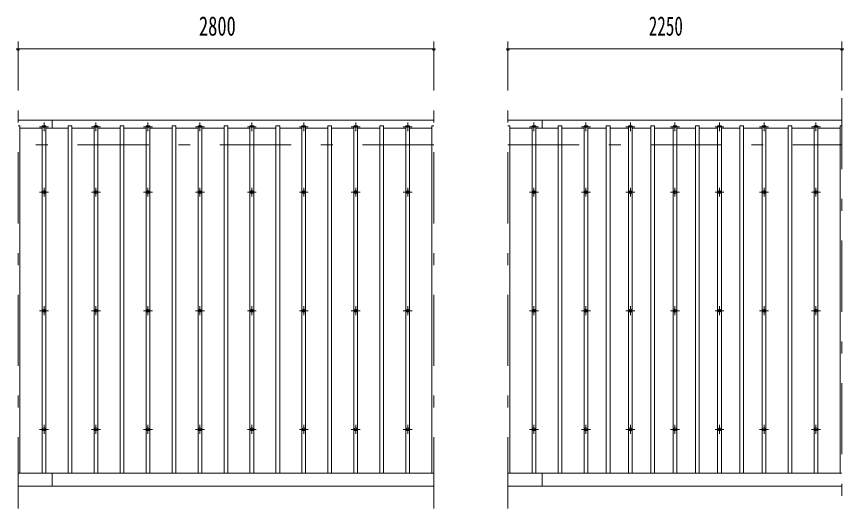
# Model space of a CAD drawing. Units: millimetres, scale not verified. Extents: x -25898 to 25908, y -10500 to 10500.
# Drawn here: x -15929 to -10359, y 6328 to 9642 of the extents above; entities that cross this region are included whole.
import ezdxf
from ezdxf.enums import TextEntityAlignment as Align

# ---------------------------------------------------------------- set-up
doc = ezdxf.new("R2010")
doc.units = ezdxf.units.MM
doc.header["$LTSCALE"] = 40
doc.linetypes.add('USER3', pattern=[24, 12, -5, 2, -5])
for name, color, linetype, lineweight in [('0-2_1-05BOLD', 7, 'Continuous', 18), ('0-3_1-25CENTER', 3, 'USER3', 18), ('0-4_1-45THIN', 4, 'Continuous', 18), ('0-5_1-55DIM', 3, 'Continuous', 18)]:
    doc.layers.add(name, color=color, linetype=linetype, lineweight=lineweight)
doc.styles.add('ＭＳ ゴシック', font='')
doc.styles.get('ＭＳ ゴシック').set_extended_font_data('MS Gothic')

msp = doc.modelspace()

# ---------------------------------------------------------------- linework, layer by layer
at = {"layer": '0-2_1-05BOLD'}
for p, q in [((-13118.95, 8942.67), (-15918.95, 8942.67)), ((-15688.95, 8942.67), (-15688.95, 8889.32)), ((-10368.95, 8942.67), (-12618.95, 8942.67)), ((-12388.95, 8942.67), (-12388.95, 8889.32)), ((-13118.96, 6565.11), (-15918.96, 6565.11)), ((-15688.95, 6477.67), (-15688.95, 6565.11)), ((-12618.95, 6565.11), (-10368.96, 6565.11)), ((-12388.95, 6477.67), (-12388.95, 6565.11)), ((-15918.96, 6477.67), (-13118.96, 6477.67)), ((-10368.96, 6477.67), (-12618.95, 6477.67))]:
    msp.add_line(p, q, dxfattribs=at)
for centre in [(-15743.95, 8458.52), (-15393.94, 8458.52), (-15043.94, 8458.52), (-14693.94, 8458.52), (-14343.94, 8458.52), (-13993.94, 8458.52), (-13643.94, 8458.52), (-13293.95, 8458.52), (-12443.95, 8458.52), (-12093.95, 8458.52), (-11793.95, 8458.52), (-11493.94, 8458.52), (-11193.95, 8458.52), (-10893.95, 8458.52), (-10543.94, 8458.52), (-15743.95, 7659.47), (-15393.94, 7659.47), (-15043.94, 7659.47), (-14693.94, 7659.47), (-14343.94, 7659.47), (-13993.94, 7659.47), (-13643.94, 7659.47), (-13293.95, 7659.47), (-12443.95, 7659.47), (-12093.95, 7659.47), (-11793.95, 7659.47), (-11493.94, 7659.47), (-11193.95, 7659.47), (-10893.95, 7659.47), (-10543.94, 7659.47), (-15743.95, 6860.43), (-15393.94, 6860.43), (-15043.94, 6860.43), (-14693.94, 6860.43), (-14343.94, 6860.43), (-13993.94, 6860.43), (-13643.94, 6860.43), (-13293.95, 6860.43), (-12443.95, 6860.43), (-12093.95, 6860.43), (-11793.95, 6860.43), (-11493.94, 6860.43), (-11193.95, 6860.43), (-10893.95, 6860.43), (-10543.94, 6860.43)]:
    msp.add_circle(centre, 10, dxfattribs=at)
for centre, start, end in [((-15743.95, 8888.07), 46.39838, 133.60162), ((-15743.95, 8909.07), 226.3961, 313.6039), ((-15393.94, 8888.07), 46.39838, 133.60162), ((-15393.94, 8909.07), 226.3961, 313.6039), ((-15043.94, 8888.07), 46.39838, 133.60162), ((-15043.94, 8909.07), 226.3961, 313.6039), ((-14693.94, 8888.07), 46.39838, 133.60162), ((-14693.94, 8909.07), 226.3961, 313.6039), ((-14343.94, 8888.07), 46.39838, 133.60162), ((-14343.94, 8909.07), 226.3961, 313.6039), ((-13993.94, 8888.07), 46.39838, 133.60162), ((-13993.94, 8909.07), 226.3961, 313.6039), ((-13643.94, 8888.07), 46.39838, 133.60162), ((-13643.94, 8909.07), 226.3961, 313.6039), ((-13293.95, 8888.07), 46.39838, 133.60162), ((-13293.95, 8909.07), 226.3961, 313.6039), ((-12443.95, 8888.07), 46.39838, 133.60162), ((-12443.95, 8909.07), 226.3961, 313.6039), ((-12093.95, 8888.07), 46.39838, 133.60162), ((-12093.95, 8909.07), 226.3961, 313.6039), ((-11793.95, 8888.07), 46.39838, 133.60162), ((-11793.95, 8909.07), 226.3961, 313.6039), ((-11493.94, 8888.07), 46.39838, 133.60162), ((-11493.94, 8909.07), 226.3961, 313.6039), ((-11193.95, 8888.07), 46.39838, 133.60162), ((-11193.95, 8909.07), 226.3961, 313.6039), ((-10893.95, 8888.07), 46.39838, 133.60162), ((-10893.95, 8909.07), 226.3961, 313.6039), ((-10543.94, 8888.07), 46.39838, 133.60162), ((-10543.94, 8909.07), 226.3961, 313.6039)]:
    msp.add_arc(centre, 14.5, start, end, dxfattribs=at)
at = {"layer": '0-3_1-25CENTER'}
for p, q in [((-15918.95, 6327.67), (-15918.95, 9092.67)), ((-13118.95, 6327.67), (-13118.95, 9092.68)), ((-12618.95, 6327.67), (-12618.95, 9092.67)), ((-10368.95, 9092.67), (-10368.95, 6327.67)), ((-15743.95, 8928.57), (-15743.95, 8868.57)), ((-15393.94, 8928.57), (-15393.94, 8868.57)), ((-15043.94, 8928.57), (-15043.94, 8868.57)), ((-14693.94, 8928.57), (-14693.94, 8868.57)), ((-14343.94, 8928.57), (-14343.94, 8868.57)), ((-13993.94, 8928.57), (-13993.94, 8868.57)), ((-13643.94, 8928.57), (-13643.94, 8868.57)), ((-13293.95, 8928.57), (-13293.95, 8868.57)), ((-12443.95, 8928.57), (-12443.95, 8868.57)), ((-12093.95, 8868.57), (-12093.95, 8928.57)), ((-11793.95, 8928.57), (-11793.95, 8868.57)), ((-11493.94, 8868.57), (-11493.94, 8928.57)), ((-11193.95, 8928.57), (-11193.95, 8868.57)), ((-10893.95, 8868.57), (-10893.95, 8928.57)), ((-10543.94, 8928.57), (-10543.94, 8868.57)), ((-15773.95, 8898.57), (-15713.95, 8898.57)), ((-15423.95, 8898.57), (-15363.95, 8898.57)), ((-15073.95, 8898.57), (-15013.95, 8898.57)), ((-14723.95, 8898.57), (-14663.95, 8898.57)), ((-14373.95, 8898.57), (-14313.95, 8898.57)), ((-14023.95, 8898.57), (-13963.95, 8898.57)), ((-13673.95, 8898.57), (-13613.95, 8898.57)), ((-13323.95, 8898.57), (-13263.95, 8898.57)), ((-12473.95, 8898.57), (-12413.95, 8898.57)), ((-12063.95, 8898.57), (-12123.95, 8898.57)), ((-11763.95, 8898.57), (-11823.95, 8898.57)), ((-11463.95, 8898.57), (-11523.95, 8898.57)), ((-11163.95, 8898.57), (-11223.95, 8898.57)), ((-10863.95, 8898.57), (-10923.95, 8898.57)), ((-10513.95, 8898.57), (-10573.95, 8898.57)), ((-13118.95, 8777.67), (-15918.95, 8777.67)), ((-12618.95, 8777.67), (-10368.95, 8777.67)), ((-15743.95, 8488.51), (-15743.95, 8428.52)), ((-15393.94, 8488.51), (-15393.94, 8428.52)), ((-15043.94, 8428.52), (-15043.94, 8488.51)), ((-14693.94, 8488.51), (-14693.94, 8428.52)), ((-14343.94, 8428.52), (-14343.94, 8488.51)), ((-13993.94, 8488.51), (-13993.94, 8428.52)), ((-13643.94, 8488.51), (-13643.94, 8428.52)), ((-13293.95, 8488.51), (-13293.95, 8428.52)), ((-12443.95, 8428.52), (-12443.95, 8488.51)), ((-12093.95, 8488.51), (-12093.95, 8428.52)), ((-11793.95, 8428.52), (-11793.95, 8488.51)), ((-11493.94, 8488.51), (-11493.94, 8428.52)), ((-11193.95, 8428.52), (-11193.95, 8488.51)), ((-10893.95, 8488.51), (-10893.95, 8428.52)), ((-10543.94, 8428.52), (-10543.94, 8488.51)), ((-15713.95, 8458.52), (-15773.95, 8458.52)), ((-15363.95, 8458.52), (-15423.95, 8458.52)), ((-15013.95, 8458.52), (-15073.95, 8458.52)), ((-14663.95, 8458.52), (-14723.95, 8458.52)), ((-14313.95, 8458.52), (-14373.95, 8458.52)), ((-13963.95, 8458.52), (-14023.95, 8458.52)), ((-13613.95, 8458.52), (-13673.95, 8458.52)), ((-13263.95, 8458.52), (-13323.95, 8458.52)), ((-12413.95, 8458.52), (-12473.95, 8458.52)), ((-12063.95, 8458.52), (-12123.95, 8458.52)), ((-11763.95, 8458.52), (-11823.95, 8458.52)), ((-11463.95, 8458.52), (-11523.95, 8458.52)), ((-11163.95, 8458.52), (-11223.95, 8458.52)), ((-10863.95, 8458.52), (-10923.95, 8458.52)), ((-10513.95, 8458.52), (-10573.95, 8458.52)), ((-15743.95, 7689.48), (-15743.95, 7629.47)), ((-15393.94, 7689.48), (-15393.94, 7629.47)), ((-15043.94, 7629.47), (-15043.94, 7689.48)), ((-14693.94, 7689.48), (-14693.94, 7629.47)), ((-14343.94, 7629.47), (-14343.94, 7689.48)), ((-13993.94, 7689.48), (-13993.94, 7629.47)), ((-13643.94, 7629.47), (-13643.94, 7689.48)), ((-13293.95, 7689.48), (-13293.95, 7629.47)), ((-12443.95, 7689.48), (-12443.95, 7629.47)), ((-12093.95, 7629.47), (-12093.95, 7689.48)), ((-11793.95, 7689.48), (-11793.95, 7629.47)), ((-11493.94, 7629.47), (-11493.94, 7689.48)), ((-11193.95, 7689.48), (-11193.95, 7629.47)), ((-10893.95, 7629.47), (-10893.95, 7689.48)), ((-10543.94, 7689.48), (-10543.94, 7629.47)), ((-15713.95, 7659.47), (-15773.95, 7659.47)), ((-15423.95, 7659.47), (-15363.95, 7659.47)), ((-15013.95, 7659.47), (-15073.95, 7659.47)), ((-14723.95, 7659.47), (-14663.95, 7659.47)), ((-14313.95, 7659.47), (-14373.95, 7659.47)), ((-14023.95, 7659.47), (-13963.95, 7659.47)), ((-13613.95, 7659.47), (-13673.95, 7659.47)), ((-13323.95, 7659.47), (-13263.95, 7659.47)), ((-12473.95, 7659.47), (-12413.95, 7659.47)), ((-12063.95, 7659.47), (-12123.95, 7659.47)), ((-11823.95, 7659.47), (-11763.95, 7659.47)), ((-11463.95, 7659.47), (-11523.95, 7659.47)), ((-11223.95, 7659.47), (-11163.95, 7659.47)), ((-10863.95, 7659.47), (-10923.95, 7659.47)), ((-10573.95, 7659.47), (-10513.95, 7659.47)), ((-15713.95, 6860.43), (-15773.95, 6860.43)), ((-15743.95, 6830.43), (-15743.95, 6890.43)), ((-15423.95, 6860.43), (-15363.95, 6860.43)), ((-15393.94, 6890.43), (-15393.94, 6830.43)), ((-15073.95, 6860.43), (-15013.95, 6860.43)), ((-15043.94, 6890.43), (-15043.94, 6830.43)), ((-14723.95, 6860.43), (-14663.95, 6860.43)), ((-14693.94, 6890.43), (-14693.94, 6830.43)), ((-14373.95, 6860.43), (-14313.95, 6860.43)), ((-14343.94, 6890.43), (-14343.94, 6830.43)), ((-14023.95, 6860.43), (-13963.95, 6860.43)), ((-13993.94, 6890.43), (-13993.94, 6830.43)), ((-13673.95, 6860.43), (-13613.95, 6860.43)), ((-13643.94, 6890.43), (-13643.94, 6830.43)), ((-13323.95, 6860.43), (-13263.95, 6860.43)), ((-13293.95, 6890.43), (-13293.95, 6830.43)), ((-12413.95, 6860.43), (-12473.95, 6860.43)), ((-12443.95, 6830.43), (-12443.95, 6890.43)), ((-12063.95, 6860.43), (-12123.95, 6860.43)), ((-12093.95, 6890.43), (-12093.95, 6830.43)), ((-11763.95, 6860.43), (-11823.95, 6860.43)), ((-11793.95, 6830.43), (-11793.95, 6890.43)), ((-11463.95, 6860.43), (-11523.95, 6860.43)), ((-11493.94, 6890.43), (-11493.94, 6830.43)), ((-11163.95, 6860.43), (-11223.95, 6860.43)), ((-11193.95, 6830.43), (-11193.95, 6890.43)), ((-10863.95, 6860.43), (-10923.95, 6860.43)), ((-10893.95, 6890.43), (-10893.95, 6830.43)), ((-10513.95, 6860.43), (-10573.95, 6860.43)), ((-10543.94, 6830.43), (-10543.94, 6890.43))]:
    msp.add_line(p, q, dxfattribs=at)
at = {"layer": '0-4_1-45THIN'}
for p, q in [((-15906.45, 8904.31), (-15918.95, 8904.31)), ((-15906.45, 6565.11), (-15906.45, 8904.31)), ((-15906.45, 8889.32), (-15756.45, 8889.32)), ((-15756.45, 6565.11), (-15756.45, 8904.31)), ((-15756.45, 8904.31), (-15731.44, 8904.31)), ((-15731.45, 8889.32), (-15581.45, 8889.32)), ((-15731.44, 8904.31), (-15731.44, 6565.11)), ((-15581.45, 6565.11), (-15581.45, 8904.31)), ((-15581.45, 8904.31), (-15556.44, 8904.31)), ((-15556.44, 8904.31), (-15556.44, 6565.11)), ((-15556.44, 8889.32), (-15406.45, 8889.32)), ((-15406.44, 6565.11), (-15406.44, 8904.31)), ((-15406.44, 8904.31), (-15381.44, 8904.31)), ((-15381.45, 8889.32), (-15231.44, 8889.32)), ((-15381.44, 8904.31), (-15381.44, 6565.11)), ((-15231.44, 6565.11), (-15231.44, 8904.31)), ((-15231.44, 8904.31), (-15206.44, 8904.31)), ((-15206.44, 8904.31), (-15206.44, 6565.11)), ((-15206.44, 8889.32), (-15056.44, 8889.32)), ((-15056.44, 6565.11), (-15056.44, 8904.31)), ((-15056.44, 8904.31), (-15031.44, 8904.31)), ((-15031.45, 8889.32), (-14881.45, 8889.32)), ((-15031.44, 8904.31), (-15031.44, 6565.11)), ((-14881.45, 6565.11), (-14881.45, 8904.31)), ((-14881.45, 8904.31), (-14856.44, 8904.31)), ((-14856.44, 8904.31), (-14856.44, 6565.11)), ((-14856.44, 8889.32), (-14706.45, 8889.32)), ((-14706.44, 6565.11), (-14706.44, 8904.31)), ((-14706.44, 8904.31), (-14681.44, 8904.31)), ((-14681.45, 8889.32), (-14531.44, 8889.32)), ((-14681.44, 8904.31), (-14681.44, 6565.11)), ((-14531.44, 6565.11), (-14531.44, 8904.31)), ((-14531.44, 8904.31), (-14506.44, 8904.31)), ((-14506.44, 8904.31), (-14506.44, 6565.11)), ((-14506.44, 8889.32), (-14356.44, 8889.32)), ((-14356.44, 6565.11), (-14356.44, 8904.31)), ((-14356.44, 8904.31), (-14331.44, 8904.31)), ((-14331.45, 8889.32), (-14181.45, 8889.32)), ((-14331.44, 8904.31), (-14331.44, 6565.11)), ((-14181.45, 6565.11), (-14181.45, 8904.31)), ((-14181.45, 8904.31), (-14156.44, 8904.31)), ((-14156.44, 8904.31), (-14156.44, 6565.11)), ((-14156.44, 8889.32), (-14006.45, 8889.32)), ((-14006.44, 6565.11), (-14006.44, 8904.31)), ((-14006.44, 8904.31), (-13981.44, 8904.31)), ((-13981.45, 8889.32), (-13831.44, 8889.32)), ((-13981.44, 8904.31), (-13981.44, 6565.11)), ((-13831.44, 6565.11), (-13831.44, 8904.31)), ((-13831.44, 8904.31), (-13806.44, 8904.31)), ((-13806.44, 8904.31), (-13806.44, 6565.11)), ((-13806.44, 8889.32), (-13656.44, 8889.32)), ((-13656.44, 6565.11), (-13656.44, 8904.31)), ((-13656.44, 8904.31), (-13631.44, 8904.31)), ((-13631.45, 8889.32), (-13481.45, 8889.32)), ((-13631.44, 8904.31), (-13631.44, 6565.11)), ((-13481.45, 6565.11), (-13481.45, 8904.31)), ((-13481.45, 8904.31), (-13456.44, 8904.31)), ((-13456.44, 8904.31), (-13456.44, 6565.11)), ((-13456.44, 8889.32), (-13306.45, 8889.32)), ((-13306.45, 6565.11), (-13306.45, 8904.31)), ((-13306.45, 8904.31), (-13281.44, 8904.31)), ((-13281.45, 8889.32), (-13131.45, 8889.32)), ((-13281.44, 8904.31), (-13281.44, 6565.11)), ((-13131.45, 8904.31), (-13131.45, 6565.11)), ((-13131.45, 8904.31), (-13118.95, 8904.31)), ((-12606.45, 8904.31), (-12618.95, 8904.31)), ((-12606.45, 6565.11), (-12606.45, 8904.31)), ((-12606.45, 8889.32), (-12456.45, 8889.32)), ((-12456.45, 6565.11), (-12456.45, 8904.31)), ((-12456.45, 8904.31), (-12431.45, 8904.31)), ((-12431.45, 8904.31), (-12431.45, 6565.11)), ((-12431.45, 8889.32), (-12281.45, 8889.32)), ((-12281.45, 6565.11), (-12281.45, 8904.31)), ((-12281.45, 8904.31), (-12256.45, 8904.31)), ((-12256.45, 8904.31), (-12256.45, 6565.11)), ((-12256.45, 8889.32), (-12106.45, 8889.32)), ((-12106.45, 6565.11), (-12106.45, 8904.31)), ((-12106.45, 8904.31), (-12081.45, 8904.31)), ((-12081.45, 8904.31), (-12081.45, 6565.11)), ((-12081.45, 8889.32), (-11956.45, 8889.32)), ((-11956.45, 6565.11), (-11956.45, 8904.31)), ((-11956.45, 8904.31), (-11931.45, 8904.31)), ((-11931.45, 8904.31), (-11931.45, 6565.11)), ((-11931.45, 8889.32), (-11806.45, 8889.32)), ((-11806.45, 6565.11), (-11806.45, 8904.31)), ((-11806.45, 8904.31), (-11781.45, 8904.31)), ((-11781.45, 8904.31), (-11781.45, 6565.11)), ((-11781.45, 8889.32), (-11656.45, 8889.32)), ((-11656.45, 6565.11), (-11656.45, 8904.31)), ((-11656.45, 8904.31), (-11631.45, 8904.31)), ((-11631.45, 8904.31), (-11631.45, 6565.11)), ((-11631.45, 8889.32), (-11506.45, 8889.32)), ((-11506.45, 6565.11), (-11506.45, 8904.31)), ((-11506.45, 8904.31), (-11481.44, 8904.31)), ((-11481.45, 8889.32), (-11356.45, 8889.32)), ((-11481.44, 8904.31), (-11481.44, 6565.11)), ((-11356.45, 6565.11), (-11356.45, 8904.31)), ((-11356.45, 8904.31), (-11331.44, 8904.31)), ((-11331.44, 8904.31), (-11331.44, 6565.11)), ((-11331.44, 8889.32), (-11206.45, 8889.32)), ((-11206.45, 6565.11), (-11206.45, 8904.31)), ((-11206.45, 8904.31), (-11181.45, 8904.31)), ((-11181.45, 8904.31), (-11181.45, 6565.11)), ((-11181.45, 8889.32), (-11056.45, 8889.32)), ((-11056.45, 6565.11), (-11056.45, 8904.31)), ((-11056.45, 8904.31), (-11031.45, 8904.31)), ((-11031.45, 8904.31), (-11031.45, 6565.11)), ((-11031.45, 8889.32), (-10906.45, 8889.32)), ((-10906.45, 6565.11), (-10906.45, 8904.31)), ((-10906.45, 8904.31), (-10881.45, 8904.31)), ((-10881.45, 8904.31), (-10881.45, 6565.11)), ((-10881.45, 8889.32), (-10731.45, 8889.32)), ((-10706.45, 8904.31), (-10731.45, 8904.31)), ((-10731.45, 8904.31), (-10731.45, 6565.11)), ((-10706.45, 6565.11), (-10706.45, 8904.31)), ((-10706.45, 8889.32), (-10556.45, 8889.32)), ((-10556.44, 6565.11), (-10556.44, 8904.31)), ((-10556.44, 8904.31), (-10531.44, 8904.31)), ((-10531.45, 8889.32), (-10381.44, 8889.32)), ((-10531.44, 8904.31), (-10531.44, 6565.11))]:
    msp.add_line(p, q, dxfattribs=at)
msp.add_lwpolyline([(-10368.95, 8904.31), (-10381.44, 8904.31), (-10381.44, 6565.11)], dxfattribs=at)
at = {"layer": '0-5_1-55DIM'}
for p, q in [((-15918.95, 9142.67), (-15918.95, 9473.67)), ((-13118.95, 9142.68), (-13118.95, 9473.67)), ((-12618.95, 9142.67), (-12618.95, 9473.67)), ((-10368.95, 9473.67), (-10368.95, 9142.67)), ((-15908.95, 9423.67), (-15928.95, 9423.67)), ((-15918.95, 9423.67), (-13118.95, 9423.67)), ((-13108.95, 9423.67), (-13128.95, 9423.67)), ((-12608.95, 9423.67), (-12628.95, 9423.67)), ((-12618.95, 9423.67), (-10368.95, 9423.67)), ((-10358.95, 9423.67), (-10378.95, 9423.67))]:
    msp.add_line(p, q, dxfattribs=at)
for centre in [(-15918.95, 9423.67), (-13118.95, 9423.67), (-12618.95, 9423.67), (-10368.95, 9423.67)]:
    msp.add_arc(centre, 10, 180, 0, dxfattribs=at)

# ---------------------------------------------------------------- texts
at = {"layer": '0-5_1-55DIM', "color": 7, "style": 'ＭＳ ゴシック'}
for s, width, p in [('2800', 0.7, (-14700.22, 9473.67)), ('2250', 0.65, (-11670.63, 9473.67))]:
    msp.add_text(s, height=130.2, dxfattribs=dict(at, width=width)).set_placement(p, align=Align.BOTTOM_LEFT)

doc.saveas('drawing.dxf')
